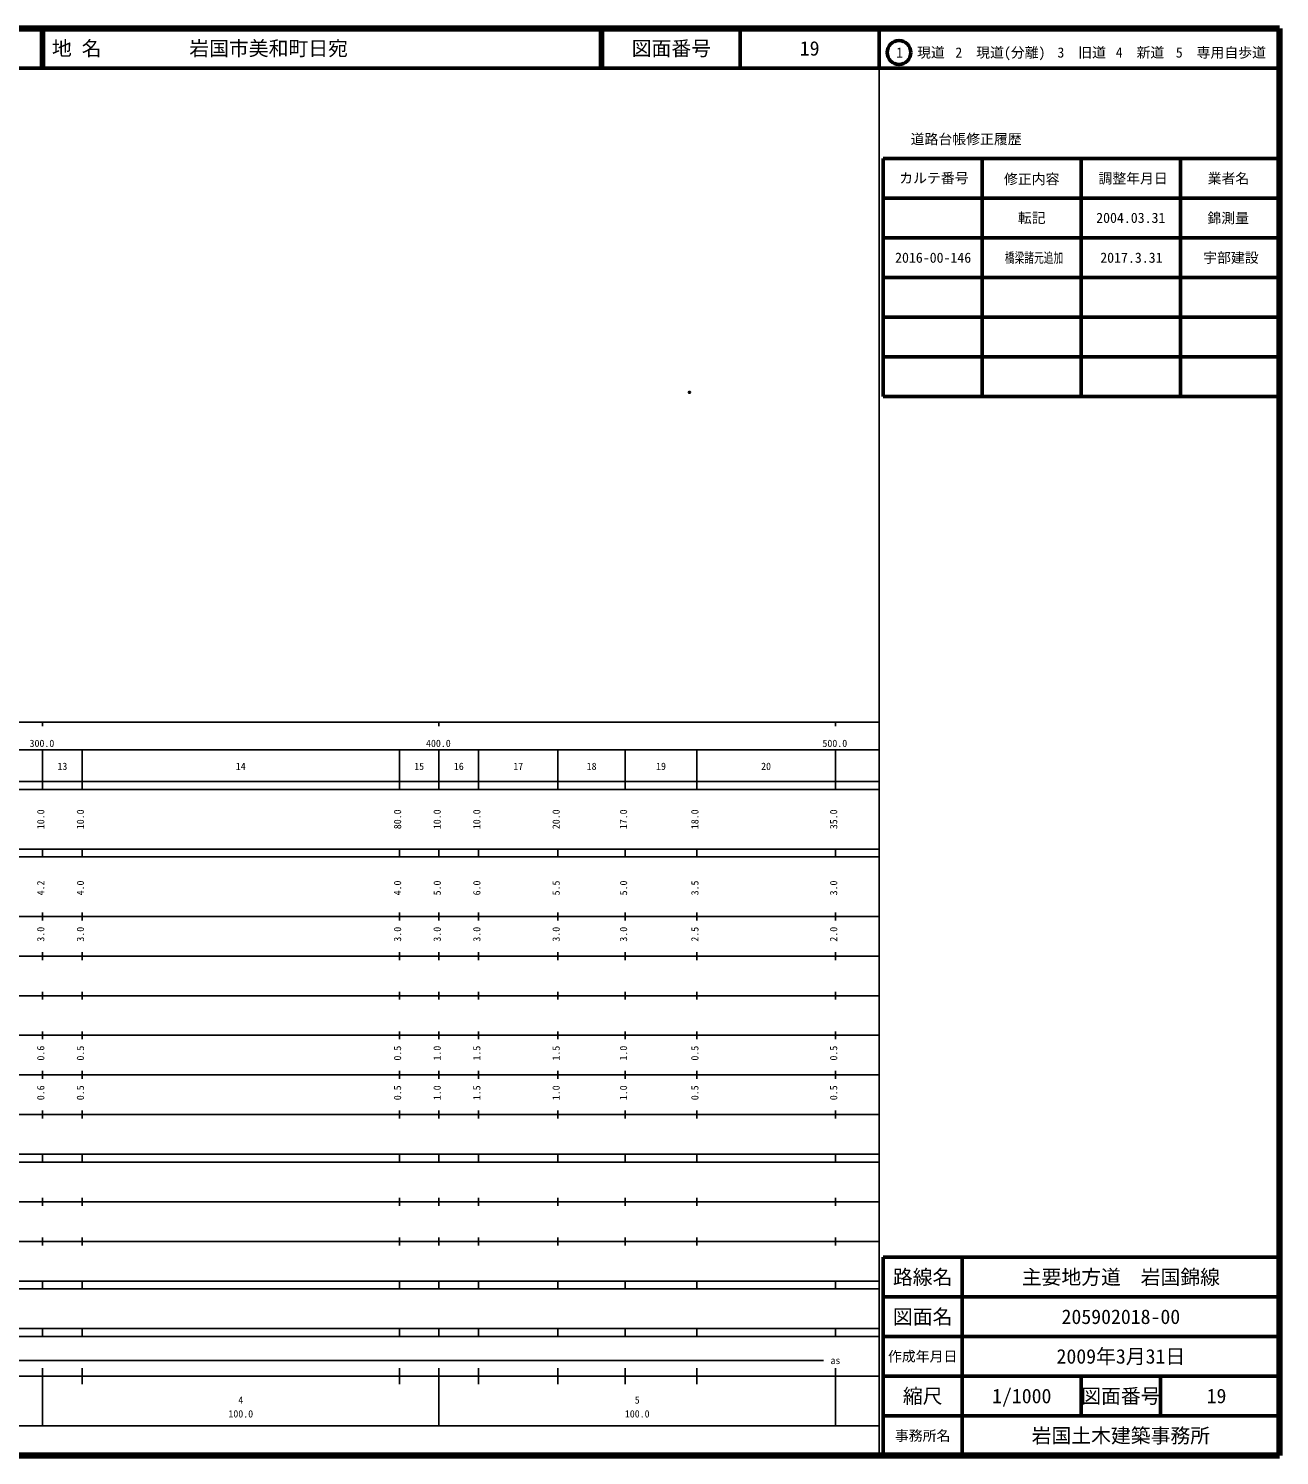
# Model space of a CAD drawing. Units: millimetres on the paper. Extents: x 40 to 680, y 20 to 380.
# Drawn here: x 364.5 to 680, y 20 to 380 of the extents above; entities that cross this region are included whole.
import ezdxf
from ezdxf.enums import TextEntityAlignment as Align

# ---------------------------------------------------------------- set-up
doc = ezdxf.new("R2010")
doc.units = ezdxf.units.MM
doc.header["$PDMODE"] = 32
doc.header["$PDSIZE"] = 0.5
doc.layers.add('M-OTRS', color=6, linetype='Continuous')
doc.layers.add('M-TTL-TXT', color=7, linetype='Continuous')
for name, color, linetype, lineweight in [('M-TTL', 2, 'Continuous', 140), ('M-TTL-BAND', 7, 'Continuous', 25), ('M-TTL-FRAM', 2, 'Continuous', 50), ('M-TTL-LINE', 7, 'Continuous', 50)]:
    doc.layers.add(name, color=color, linetype=linetype, lineweight=lineweight)
doc.styles.add('ＭＳ ゴシック', font='')
doc.styles.get('ＭＳ ゴシック').set_extended_font_data('MS Gothic')

msp = doc.modelspace()

# ---------------------------------------------------------------- linework, layer by layer
at = {"layer": 'M-OTRS'}
msp.add_point((531.177, 288.216), dxfattribs=at)
at = {"layer": 'M-TTL'}
for p, q in [((680, 380), (40, 380)), ((680, 20), (680, 380)), ((40, 20), (680, 20))]:
    msp.add_line(p, q, dxfattribs=at)
at = {"layer": 'M-TTL-BAND'}
for p, q in [((579, 20), (579, 370)), ((40, 205), (579, 205)), ((368, 205), (368, 204)), ((468, 205), (468, 204)), ((568, 205), (568, 204)), ((68, 198), (579, 198)), ((368, 188), (368, 198)), ((378, 188), (378, 198)), ((458, 188), (458, 198)), ((468, 188), (468, 198)), ((478, 188), (478, 198)), ((498, 188), (498, 198)), ((515, 188), (515, 198)), ((533, 188), (533, 198)), ((568, 188), (568, 198)), ((40, 190), (579, 190)), ((40, 188), (579, 188)), ((40, 173), (579, 173)), ((368, 171), (368, 173)), ((378, 171), (378, 173)), ((458, 171), (458, 173)), ((468, 171), (468, 173)), ((478, 171), (478, 173)), ((498, 171), (498, 173)), ((515, 171), (515, 173)), ((533, 171), (533, 173)), ((568, 171), (568, 173)), ((40, 171), (579, 171)), ((40, 156), (579, 156)), ((368, 155), (368, 157)), ((378, 155), (378, 157)), ((458, 155), (458, 157)), ((468, 155), (468, 157)), ((478, 155), (478, 157)), ((498, 155), (498, 157)), ((515, 155), (515, 157)), ((533, 155), (533, 157)), ((568, 155), (568, 157)), ((46, 146), (579, 146)), ((368, 145), (368, 147)), ((378, 145), (378, 147)), ((458, 145), (458, 147)), ((468, 145), (468, 147)), ((478, 145), (478, 147)), ((498, 145), (498, 147)), ((515, 145), (515, 147)), ((533, 145), (533, 147)), ((568, 145), (568, 147)), ((368, 135), (368, 137)), ((378, 135), (378, 137)), ((458, 135), (458, 137)), ((468, 135), (468, 137)), ((478, 135), (478, 137)), ((498, 135), (498, 137)), ((515, 135), (515, 137)), ((533, 135), (533, 137)), ((568, 135), (568, 137)), ((52, 136), (579, 136)), ((46, 126), (579, 126)), ((368, 125), (368, 127)), ((378, 125), (378, 127)), ((458, 125), (458, 127)), ((468, 125), (468, 127)), ((478, 125), (478, 127)), ((498, 125), (498, 127)), ((515, 125), (515, 127)), ((533, 125), (533, 127)), ((568, 125), (568, 127)), ((52, 116), (579, 116)), ((368, 115), (368, 117)), ((378, 115), (378, 117)), ((458, 115), (458, 117)), ((468, 115), (468, 117)), ((478, 115), (478, 117)), ((498, 115), (498, 117)), ((515, 115), (515, 117)), ((533, 115), (533, 117)), ((568, 115), (568, 117)), ((46, 106), (579, 106)), ((368, 105), (368, 107)), ((378, 105), (378, 107)), ((458, 105), (458, 107)), ((468, 105), (468, 107)), ((478, 105), (478, 107)), ((498, 105), (498, 107)), ((515, 105), (515, 107)), ((533, 105), (533, 107)), ((568, 105), (568, 107)), ((40, 96), (579, 96)), ((40, 94), (579, 94)), ((368, 94), (368, 96)), ((378, 94), (378, 96)), ((458, 94), (458, 96)), ((468, 94), (468, 96)), ((478, 94), (478, 96)), ((498, 94), (498, 96)), ((515, 94), (515, 96)), ((533, 94), (533, 96)), ((568, 94), (568, 96)), ((49, 84), (579, 84)), ((368, 83), (368, 85)), ((378, 83), (378, 85)), ((458, 83), (458, 85)), ((468, 83), (468, 85)), ((478, 83), (478, 85)), ((498, 83), (498, 85)), ((515, 83), (515, 85)), ((533, 83), (533, 85)), ((568, 83), (568, 85)), ((40, 74), (579, 74)), ((368, 73), (368, 75)), ((378, 73), (378, 75)), ((458, 73), (458, 75)), ((468, 73), (468, 75)), ((478, 73), (478, 75)), ((498, 73), (498, 75)), ((515, 73), (515, 75)), ((533, 73), (533, 75)), ((568, 73), (568, 75)), ((40, 64), (579, 64)), ((40, 62), (579, 62)), ((368, 62), (368, 64)), ((378, 62), (378, 64)), ((458, 62), (458, 64)), ((468, 62), (468, 64)), ((478, 62), (478, 64)), ((498, 62), (498, 64)), ((515, 62), (515, 64)), ((533, 62), (533, 64)), ((568, 62), (568, 64)), ((40, 52), (579, 52)), ((368, 50), (368, 52)), ((378, 50), (378, 52)), ((458, 50), (458, 52)), ((468, 50), (468, 52)), ((478, 50), (478, 52)), ((498, 50), (498, 52)), ((515, 50), (515, 52)), ((533, 50), (533, 52)), ((568, 50), (568, 52)), ((40, 50), (579, 50)), ((71, 44), (565, 44)), ((40, 40), (579, 40)), ((368, 27.5), (368, 42)), ((378, 38), (378, 42)), ((458, 38), (458, 42)), ((468, 27.5), (468, 42)), ((478, 38), (478, 42)), ((498, 38), (498, 42)), ((515, 38), (515, 42)), ((533, 38), (533, 42)), ((568, 27.5), (568, 42)), ((68, 27.5), (579, 27.5))]:
    msp.add_line(p, q, dxfattribs=at)
at = {"layer": 'M-TTL-FRAM'}
for p, q in [((580, 347.197), (580, 287.197)), ((580, 347.197), (680, 347.197)), ((580, 287.197), (680, 287.197)), ((680, 70), (580, 70)), ((580, 70), (580, 20))]:
    msp.add_line(p, q, dxfattribs=at)
at = {"layer": 'M-TTL-LINE'}
for p, q in [((367.75, 380), (367.75, 370)), ((368.25, 380), (368.25, 370)), ((508.747, 380), (508.747, 370)), ((509.247, 380), (509.247, 370)), ((543.997, 380), (543.997, 370)), ((579, 380), (579, 370)), ((40, 370), (680, 370)), ((605, 347.197), (605, 287.197)), ((630, 347.197), (630, 287.197)), ((655, 347.197), (655, 287.197)), ((580, 337.197), (680, 337.197)), ((580, 327.197), (680, 327.197)), ((580, 317.197), (680, 317.197)), ((580, 307.197), (680, 307.197)), ((580, 297.197), (680, 297.197)), ((600, 70), (600, 20)), ((680, 60), (580, 60)), ((680, 50), (580, 50)), ((680, 40), (580, 40)), ((630, 40), (630, 30)), ((650, 40), (650, 30)), ((680, 30), (580, 30))]:
    msp.add_line(p, q, dxfattribs=at)
msp.add_circle((584.031, 373.958), 3, dxfattribs=at)

# ---------------------------------------------------------------- texts
at = {"layer": 'M-TTL-BAND', "style": 'ＭＳ ゴシック'}
for s, p in [('300.0', (367.844, 198.195)), ('400.0', (467.844, 198.195)), ('500.0', (567.844, 198.195)), ('13', (373, 192.405)), ('14', (418, 192.405)), ('15', (463, 192.405)), ('16', (473, 192.405)), ('17', (488, 192.405)), ('18', (506.5, 192.405)), ('19', (524, 192.405)), ('20', (550.5, 192.405)), ('as', (568, 42.5)), ('4', (418, 32.523)), ('5', (518, 32.523)), ('100.0', (418, 29.033)), ('100.0', (518, 29.033))]:
    msp.add_text(s, height=1.833, dxfattribs=at).set_placement(p, align=Align.BOTTOM_CENTER)
for s, p in [('10.0', (369, 180.5)), ('10.0', (379, 180.5)), ('80.0', (459, 180.5)), ('10.0', (469, 180.5)), ('10.0', (479, 180.5)), ('20.0', (499, 180.5)), ('17.0', (516, 180.5)), ('18.0', (534, 180.5)), ('35.0', (569, 180.5)), ('4.2', (369, 163.174)), ('4.0', (379, 163.174)), ('4.0', (459, 163.174)), ('5.0', (469, 163.174)), ('6.0', (479, 163.174)), ('5.5', (499, 163.174)), ('5.0', (516, 163.174)), ('3.5', (534, 163.174)), ('3.0', (569, 163.174)), ('3.0', (369, 151.5)), ('3.0', (379, 151.5)), ('3.0', (459, 151.5)), ('3.0', (469, 151.5)), ('3.0', (479, 151.5)), ('3.0', (499, 151.5)), ('3.0', (516, 151.5)), ('2.5', (534, 151.5)), ('2.0', (569, 151.5)), ('0.6', (369, 121.5)), ('0.5', (379, 121.5)), ('0.5', (459, 121.5)), ('1.0', (469, 121.5)), ('1.5', (479, 121.5)), ('1.5', (499, 121.5)), ('1.0', (516, 121.5)), ('0.5', (534, 121.5)), ('0.5', (569, 121.5)), ('0.6', (369, 111.5)), ('0.5', (379, 111.5)), ('0.5', (459, 111.5)), ('1.0', (469, 111.5)), ('1.5', (479, 111.5)), ('1.0', (499, 111.5)), ('1.0', (516, 111.5)), ('0.5', (534, 111.5)), ('0.5', (569, 111.5))]:
    msp.add_text(s, height=1.833, rotation=90, dxfattribs=at).set_placement(p, align=Align.BOTTOM_CENTER)
at = {"layer": 'M-TTL-TXT', "style": 'ＭＳ ゴシック'}
for s, p in [('地 名', (370.38, 375)), ('岩国市美和町日宛', (405.024, 375))]:
    msp.add_text(s, height=3.666, dxfattribs=at).set_placement(p, align=Align.MIDDLE_LEFT)
for s, height, p in [('図面番号', 3.666, (526.622, 375)), ('19', 3.666, (561.497, 375)), ('1\u3000現道', 2.566, (589.448, 373.958)), ('2\u3000現道(分離)', 2.566, (609.619, 373.958)), ('3\u3000旧道', 2.566, (630.121, 373.958)), ('4\u3000新道', 2.566, (644.824, 373.958)), ('5\u3000専用自歩道', 2.566, (665.228, 373.958)), ('道路台帳修正履歴', 2.566, (600.968, 352.113)), ('カルテ番号', 2.566, (592.839, 342.277)), ('修正内容', 2.566, (617.509, 342.023)), ('調整年月日', 2.566, (643.089, 342.197)), ('業者名', 2.566, (667.134, 342.197)), ('転記', 2.566, (617.5, 332.245)), ('2004.03.31', 2.566, (642.5, 332.245)), ('錦測量', 2.566, (667.077, 332.189)), ('路線名', 3.666, (590, 65)), ('路線名', 3.666, (590, 65)), ('主要地方道\u3000岩国錦線', 3.666, (640, 65)), ('図面名', 3.666, (590, 55)), ('図面名', 3.666, (590, 55)), ('205902018-00', 3.666, (640, 55)), ('2009年3月31日', 3.666, (640, 45)), ('作成年月日', 2.566, (590, 45)), ('作成年月日', 2.566, (590, 45)), ('縮尺', 3.666, (590, 35)), ('縮尺', 3.666, (590, 35)), ('1/1000', 3.666, (615, 35)), ('図面番号', 3.666, (640, 35)), ('図面番号', 3.666, (640, 35)), ('19', 3.666, (664.125, 35)), ('事務所名', 2.566, (590, 25)), ('事務所名', 2.566, (590, 25)), ('岩国土木建築事務所', 3.666, (640, 25))]:
    msp.add_text(s, height=height, dxfattribs=at).set_placement(p, align=Align.MIDDLE_CENTER)
for s, p in [('2016-00-146', (583.046, 320.138)), ('2017.3.31', (634.796, 320.138))]:
    msp.add_text(s, height=2.566, dxfattribs=at).set_placement(p, align=Align.BOTTOM_LEFT)
at = {"layer": 'M-TTL-TXT', "style": 'ＭＳ ゴシック', "width": 0.7}
msp.add_text('橋梁諸元追加', height=2.566, dxfattribs=at).set_placement((610.749, 320.138), align=Align.BOTTOM_LEFT)
at = {"layer": 'M-TTL-TXT', "style": 'ＭＳ ゴシック'}
msp.add_text('宇部建設', height=2.566, dxfattribs=at).set_placement((667.758, 320.138), align=Align.BOTTOM_CENTER)

doc.saveas('drawing.dxf')
